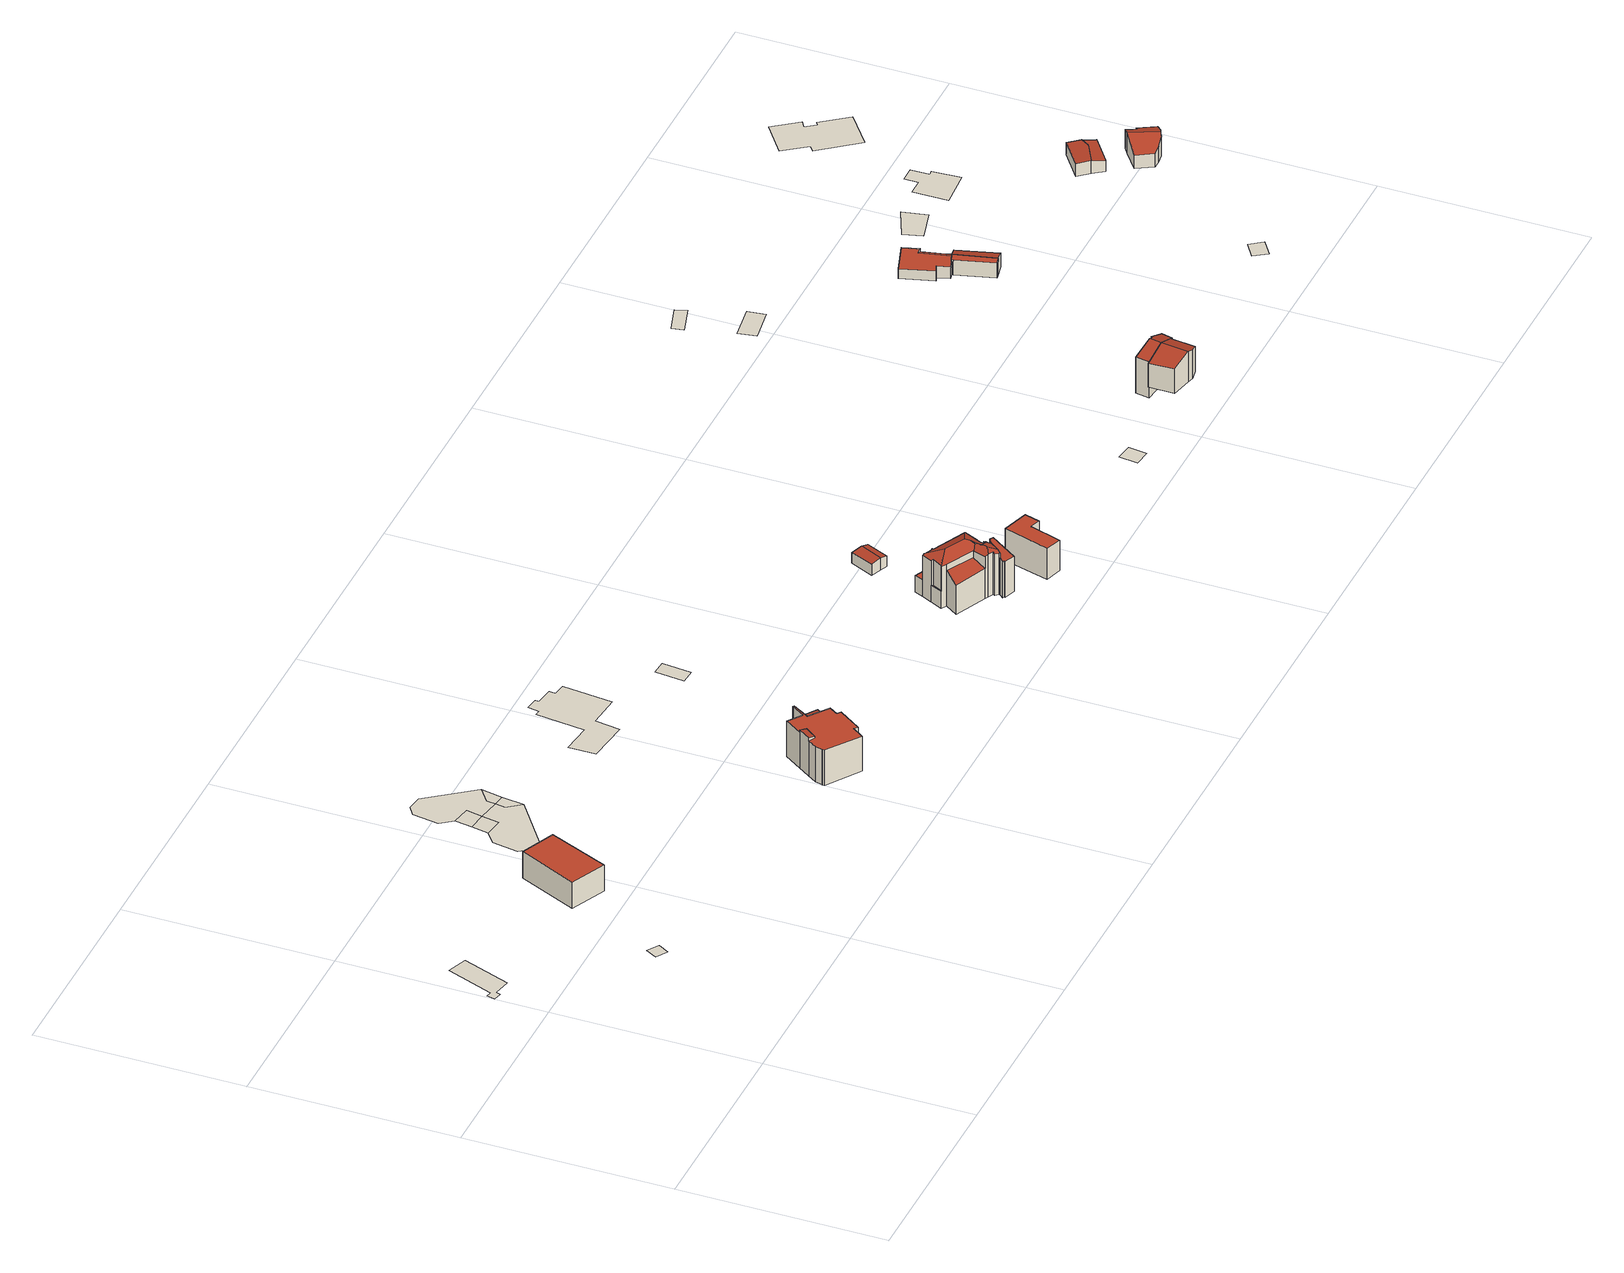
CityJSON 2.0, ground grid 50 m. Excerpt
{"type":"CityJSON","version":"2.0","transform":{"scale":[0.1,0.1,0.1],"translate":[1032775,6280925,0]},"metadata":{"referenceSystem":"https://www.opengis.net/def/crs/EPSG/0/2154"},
"CityObjects":{
"building1":{"type":"Building","attributes":{"altitude_sol":1,"altitude_sol_fixed":0,"code_commune_insee":"06004","code_departement_insee":"06","code_iris":"060040103","fictive_geom_cstr":false,"hauteur":5.4,"rf_force_lod11":false,"rf_h_ground":4.19,"rf_h_ground_":4.19,"rf_h_roof_50p":0,"rf_h_roof_70p":0,"rf_h_roof_max":0,"rf_h_roof_min":0,"rf_is_glass_roof_":false,"rf_nodata_frac_":0.0476,"rf_nodata_r_":0.563,"rf_pc_select":"_HIGHEST_YET_INSUFFICIENT_COVERAGE","rf_pc_year":2023,"rf_pt_density_":22.85,"rf_reconstruction_time":0,"rf_rmse_lod12":0,"rf_rmse_lod13":0,"rf_rmse_lod22":0,"rf_roof_n_planes":0,"rf_roof_type":"no points","rf_status":"reconstruction_succeeded","rf_volume_lod12":0,"rf_volume_lod13":0,"rf_volume_lod22":0,"s_geom_cstr":68},"geometry":[{"type":"MultiSurface","lod":"0","boundaries":[[[0,1,2,3,4,5,6,7]]]}]},
"building2":{"type":"Building","attributes":{"altitude_sol":11,"altitude_sol_fixed":9.12,"code_commune_insee":"06004","code_departement_insee":"06","code_iris":"060040103","fictive_geom_cstr":false,"hauteur":3,"rf_force_lod11":false,"rf_h_ground":8.55,"rf_h_ground_":8.55,"rf_h_roof_50p":0,"rf_h_roof_70p":0,"rf_h_roof_max":0,"rf_h_roof_min":0,"rf_is_glass_roof_":false,"rf_nodata_frac_":0.55,"rf_nodata_r_":1.05,"rf_pc_select":"_HIGHEST_YET_INSUFFICIENT_COVERAGE","rf_pc_year":2023,"rf_pt_density_":9.33,"rf_reconstruction_time":0,"rf_rmse_lod12":0,"rf_rmse_lod13":0,"rf_rmse_lod22":0,"rf_roof_n_planes":0,"rf_roof_type":"no points","rf_status":"reconstruction_succeeded","rf_volume_lod12":0,"rf_volume_lod13":0,"rf_volume_lod22":0,"s_geom_cstr":10},"geometry":[{"type":"MultiSurface","lod":"0","boundaries":[[[8,9,10,11]]]}]},
"building3":{"type":"Building","attributes":{"altitude_sol":7.1,"altitude_sol_fixed":7.9,"code_commune_insee":"06004","code_departement_insee":"06","code_iris":"060040103","fictive_geom_cstr":false,"hauteur":5.6,"rf_force_lod11":false,"rf_h_ground":6.74,"rf_h_ground_":6.74,"rf_h_roof_50p":13.68,"rf_h_roof_70p":13.7,"rf_h_roof_max":13.99,"rf_h_roof_min":13.44,"rf_is_glass_roof_":false,"rf_nodata_frac_":0.00691,"rf_nodata_r_":0.439,"rf_pc_select":"PREFERRED_AND_LATEST","rf_pc_year":2023,"rf_pt_density_":24.91,"rf_reconstruction_time":82,"rf_rmse_lod12":0.0448,"rf_rmse_lod13":0.0448,"rf_rmse_lod22":0.0359,"rf_roof_n_planes":1,"rf_roof_type":"horizontal","rf_status":"reconstruction_succeeded","rf_volume_lod12":1006.85,"rf_volume_lod13":1006.85,"rf_volume_lod22":1003.92,"s_geom_cstr":145},"children":["building3-1"]},
"building3-1":{"type":"BuildingPart","parents":["building3"],"geometry":[{"type":"Solid","lod":"2.2","boundaries":[[[[12,13,14,15]],[[16,14,13,17]],[[18,15,14,16]],[[19,12,15,18]],[[17,13,12,19]],[[17,19,18,16]]]],"semantics":{"surfaces":[{"type":"GroundSurface"},{"type":"WallSurface","on_footprint_edge":true},{"type":"RoofSurface","rf_azimuth":145.24,"rf_h_roof_50p":13.68,"rf_h_roof_70p":13.69,"rf_h_roof_max":13.72,"rf_h_roof_min":13.64,"rf_slope":0.304}],"values":[[0,1,1,1,1,2]]}}]},
"building4":{"type":"Building","attributes":{"altitude_sol":9,"altitude_sol_fixed":9.62,"code_commune_insee":"06004","code_departement_insee":"06","code_iris":"060040103","fictive_geom_cstr":false,"hauteur":2.6,"rf_force_lod11":false,"rf_h_ground":6.87,"rf_h_ground_":6.87,"rf_h_roof_50p":0,"rf_h_roof_70p":0,"rf_h_roof_max":0,"rf_h_roof_min":0,"rf_is_glass_roof_":false,"rf_nodata_frac_":0.284,"rf_nodata_r_":1.46,"rf_pc_select":"_HIGHEST_YET_INSUFFICIENT_COVERAGE","rf_pc_year":2023,"rf_pt_density_":19.34,"rf_reconstruction_time":0,"rf_rmse_lod12":0,"rf_rmse_lod13":0,"rf_rmse_lod22":0,"rf_roof_n_planes":0,"rf_roof_type":"no points","rf_status":"reconstruction_succeeded","rf_volume_lod12":0,"rf_volume_lod13":0,"rf_volume_lod22":0,"s_geom_cstr":49},"geometry":[{"type":"MultiSurface","lod":"0","boundaries":[[[20,21,22,23]]]}]},
"building5":{"type":"Building","attributes":{"altitude_sol":7.3,"altitude_sol_fixed":8.36,"code_commune_insee":"06004","code_departement_insee":"06","code_iris":"060040103","fictive_geom_cstr":false,"hauteur":5.3,"rf_force_lod11":false,"rf_h_ground":0.08,"rf_h_ground_":0.08,"rf_h_roof_50p":0,"rf_h_roof_70p":0,"rf_h_roof_max":0,"rf_h_roof_min":0,"rf_is_glass_roof_":false,"rf_nodata_frac_":1,"rf_nodata_r_":2.09,"rf_pc_select":"_HIGHEST_YET_INSUFFICIENT_COVERAGE","rf_pc_year":0,"rf_pt_density_":0,"rf_reconstruction_time":0,"rf_rmse_lod12":0,"rf_rmse_lod13":0,"rf_rmse_lod22":0,"rf_roof_n_planes":0,"rf_roof_type":"no points","rf_status":"reconstruction_succeeded","rf_volume_lod12":0,"rf_volume_lod13":0,"rf_volume_lod22":0,"s_geom_cstr":18},"geometry":[{"type":"MultiSurface","lod":"0","boundaries":[[[24,25,26,27]]]}]},
"building6":{"type":"Building","attributes":{"altitude_sol":7.3,"altitude_sol_fixed":9.62,"code_commune_insee":"06004","code_departement_insee":"06","code_iris":"060040103","fictive_geom_cstr":false,"hauteur":5.4,"rf_force_lod11":false,"rf_h_ground":7.76,"rf_h_ground_":7.76,"rf_h_roof_50p":0,"rf_h_roof_70p":0,"rf_h_roof_max":0,"rf_h_roof_min":0,"rf_is_glass_roof_":false,"rf_nodata_frac_":1,"rf_nodata_r_":4.88,"rf_pc_select":"_HIGHEST_YET_INSUFFICIENT_COVERAGE","rf_pc_year":0,"rf_pt_density_":0,"rf_reconstruction_time":0,"rf_rmse_lod12":0,"rf_rmse_lod13":0,"rf_rmse_lod22":0,"rf_roof_n_planes":0,"rf_roof_type":"no points","rf_status":"reconstruction_succeeded","rf_volume_lod12":0,"rf_volume_lod13":0,"rf_volume_lod22":0,"s_geom_cstr":141},"geometry":[{"type":"MultiSurface","lod":"0","boundaries":[[[28,29,30,26,25,24,31,32,33,34]]]}]},
"building7":{"type":"Building","attributes":{"altitude_sol":7.3,"altitude_sol_fixed":8.36,"code_commune_insee":"06004","code_departement_insee":"06","code_iris":"060040103","fictive_geom_cstr":false,"hauteur":5.2,"rf_force_lod11":false,"rf_h_ground":0.08,"rf_h_ground_":0.08,"rf_h_roof_50p":0,"rf_h_roof_70p":0,"rf_h_roof_max":0,"rf_h_roof_min":0,"rf_is_glass_roof_":false,"rf_nodata_frac_":1,"rf_nodata_r_":2.09,"rf_pc_select":"_HIGHEST_YET_INSUFFICIENT_COVERAGE","rf_pc_year":0,"rf_pt_density_":0,"rf_reconstruction_time":0,"rf_rmse_lod12":0,"rf_rmse_lod13":0,"rf_rmse_lod22":0,"rf_roof_n_planes":0,"rf_roof_type":"no points","rf_status":"reconstruction_succeeded","rf_volume_lod12":0,"rf_volume_lod13":0,"rf_volume_lod22":0,"s_geom_cstr":19},"geometry":[{"type":"MultiSurface","lod":"0","boundaries":[[[27,26,35,36]]]}]},
"building8":{"type":"Building","attributes":{"altitude_sol":19.2,"altitude_sol_fixed":15.03,"code_commune_insee":"06004","code_departement_insee":"06","code_iris":"060040103","fictive_geom_cstr":false,"hauteur":9.2,"rf_force_lod11":false,"rf_h_ground":19.12,"rf_h_ground_":19.12,"rf_h_roof_50p":28.36,"rf_h_roof_70p":28.4,"rf_h_roof_max":29.41,"rf_h_roof_min":24.8,"rf_is_glass_roof_":false,"rf_nodata_frac_":0.0042,"rf_nodata_r_":0.365,"rf_pc_select":"PREFERRED_AND_LATEST","rf_pc_year":2023,"rf_pt_density_":24.9,"rf_reconstruction_time":99,"rf_rmse_lod12":1.21,"rf_rmse_lod13":0.229,"rf_rmse_lod22":0.184,"rf_roof_n_planes":10,"rf_roof_type":"slanted","rf_status":"reconstruction_succeeded","rf_volume_lod12":1646.79,"rf_volume_lod13":1554.7,"rf_volume_lod22":1551.95,"s_geom_cstr":179},"children":["building8-1"]},
"building8-1":{"type":"BuildingPart","parents":["building8"],"geometry":[{"type":"Solid","lod":"2.2","boundaries":[[[[37,38,39,40,41,42,43,44,45,46,47,48,49,50,51,52,53,54]],[[55,41,40,56]],[[57,46,45,58]],[[58,45,44,59]],[[59,44,43,60]],[[61,54,53,62]],[[63,62,53,52,64,65]],[[66,42,41,55]],[[67,66,68,69]],[[60,43,42,66,67]],[[65,64,70,71]],[[71,70,72,73]],[[73,72,62,63]],[[74,47,46,57]],[[75,48,47,74]],[[76,50,49,77]],[[78,51,50,76]],[[64,52,51,78]],[[77,49,48,75]],[[79,39,38,80]],[[81,37,54,61]],[[56,40,39,79]],[[82,83,80,84]],[[84,80,38,37,81]],[[69,68,83,82]],[[73,63,65,71]],[[83,68,66,55,56,79,80]],[[69,82,84,81,61,62,72,70,64,78,76,77,75,74,57,58,59,60,67]]]],"semantics":{"surfaces":[{"type":"GroundSurface"},{"type":"WallSurface","on_footprint_edge":true},{"type":"WallSurface","on_footprint_edge":false},{"type":"RoofSurface","rf_azimuth":125.57,"rf_h_roof_50p":29.05,"rf_h_roof_70p":29.13,"rf_h_roof_max":29.25,"rf_h_roof_min":28.86,"rf_slope":10.17},{"type":"RoofSurface","rf_azimuth":36.67,"rf_h_roof_50p":25.14,"rf_h_roof_70p":25.23,"rf_h_roof_max":28.38,"rf_h_roof_min":24.92,"rf_slope":4.62},{"type":"RoofSurface","rf_azimuth":119.8,"rf_h_roof_50p":28.37,"rf_h_roof_70p":28.41,"rf_h_roof_max":29.17,"rf_h_roof_min":28.24,"rf_slope":1.14}],"values":[[0,1,1,1,1,1,1,1,2,1,2,2,2,1,1,1,1,1,1,1,1,1,2,1,2,3,4,5]]}}]},
"building9":{"type":"Building","attributes":{"altitude_sol":7.3,"altitude_sol_fixed":8.36,"code_commune_insee":"06004","code_departement_insee":"06","code_iris":"060040103","fictive_geom_cstr":false,"hauteur":5.3,"rf_force_lod11":false,"rf_h_ground":0.08,"rf_h_ground_":0.08,"rf_h_roof_50p":0,"rf_h_roof_70p":0,"rf_h_roof_max":0,"rf_h_roof_min":0,"rf_is_glass_roof_":false,"rf_nodata_frac_":1,"rf_nodata_r_":4.85,"rf_pc_select":"_HIGHEST_YET_INSUFFICIENT_COVERAGE","rf_pc_year":0,"rf_pt_density_":0,"rf_reconstruction_time":0,"rf_rmse_lod12":0,"rf_rmse_lod13":0,"rf_rmse_lod22":0,"rf_roof_n_planes":0,"rf_roof_type":"no points","rf_status":"reconstruction_succeeded","rf_volume_lod12":0,"rf_volume_lod13":0,"rf_volume_lod22":0,"s_geom_cstr":139},"geometry":[{"type":"MultiSurface","lod":"0","boundaries":[[[30,85,86,87,88,89,90,36,35,26]]]}]},
"building10":{"type":"Building","attributes":{"altitude_sol":7.7,"altitude_sol_fixed":9.62,"code_commune_insee":"06004","code_departement_insee":"06","code_iris":"060040103","fictive_geom_cstr":false,"hauteur":3,"rf_force_lod11":false,"rf_h_ground":0.08,"rf_h_ground_":0.08,"rf_h_roof_50p":0,"rf_h_roof_70p":0,"rf_h_roof_max":0,"rf_h_roof_min":0,"rf_is_glass_roof_":false,"rf_nodata_frac_":1,"rf_nodata_r_":1.49,"rf_pc_select":"_HIGHEST_YET_INSUFFICIENT_COVERAGE","rf_pc_year":0,"rf_pt_density_":0,"rf_reconstruction_time":0,"rf_rmse_lod12":0,"rf_rmse_lod13":0,"rf_rmse_lod22":0,"rf_roof_n_planes":0,"rf_roof_type":"no points","rf_status":"reconstruction_succeeded","rf_volume_lod12":0,"rf_volume_lod13":0,"rf_volume_lod22":0,"s_geom_cstr":12},"geometry":[{"type":"MultiSurface","lod":"0","boundaries":[[[28,91,30,29]]]}]},
"building11":{"type":"Building","attributes":{"altitude_sol":7.6,"altitude_sol_fixed":9.62,"code_commune_insee":"06004","code_departement_insee":"06","code_iris":"060040103","fictive_geom_cstr":false,"hauteur":3,"rf_force_lod11":false,"rf_h_ground":0.08,"rf_h_ground_":0.08,"rf_h_roof_50p":0,"rf_h_roof_70p":0,"rf_h_roof_max":0,"rf_h_roof_min":0,"rf_is_glass_roof_":false,"rf_nodata_frac_":1,"rf_nodata_r_":1.46,"rf_pc_select":"_HIGHEST_YET_INSUFFICIENT_COVERAGE","rf_pc_year":0,"rf_pt_density_":0,"rf_reconstruction_time":0,"rf_rmse_lod12":0,"rf_rmse_lod13":0,"rf_rmse_lod22":0,"rf_roof_n_planes":0,"rf_roof_type":"no points","rf_status":"reconstruction_succeeded","rf_volume_lod12":0,"rf_volume_lod13":0,"rf_volume_lod22":0,"s_geom_cstr":11},"geometry":[{"type":"MultiSurface","lod":"0","boundaries":[[[91,86,85,30]]]}]},
"building12":{"type":"Building","attributes":{"altitude_sol":10.9,"altitude_sol_fixed":13.11,"code_commune_insee":"06004","code_departement_insee":"06","code_iris":"060040103","fictive_geom_cstr":false,"hauteur":6.1,"rf_force_lod11":false,"rf_h_ground":13.23,"rf_h_ground_":13.23,"rf_h_roof_50p":0,"rf_h_roof_70p":0,"rf_h_roof_max":0,"rf_h_roof_min":0,"rf_is_glass_roof_":false,"rf_nodata_frac_":1,"rf_nodata_r_":5.97,"rf_pc_select":"_HIGHEST_YET_INSUFFICIENT_COVERAGE","rf_pc_year":0,"rf_pt_density_":0,"rf_reconstruction_time":0,"rf_rmse_lod12":0,"rf_rmse_lod13":0,"rf_rmse_lod22":0,"rf_roof_n_planes":0,"rf_roof_type":"no points","rf_status":"reconstruction_succeeded","rf_volume_lod12":0,"rf_volume_lod13":0,"rf_volume_lod22":0,"s_geom_cstr":231},"geometry":[{"type":"MultiSurface","lod":"0","boundaries":[[[92,93,94,95,96,97,98,99,100,101,102,103,104,105]]]}]},
"building13":{"type":"Building","attributes":{"altitude_sol":10.2,"altitude_sol_fixed":14.32,"code_commune_insee":"06004","code_departement_insee":"06","code_iris":"060040103","fictive_geom_cstr":false,"hauteur":3,"rf_force_lod11":false,"rf_h_ground":10.31,"rf_h_ground_":10.31,"rf_h_roof_50p":0,"rf_h_roof_70p":0,"rf_h_roof_max":0,"rf_h_roof_min":0,"rf_is_glass_roof_":false,"rf_nodata_frac_":0.232,"rf_nodata_r_":0.734,"rf_pc_select":"_HIGHEST_YET_INSUFFICIENT_COVERAGE","rf_pc_year":2023,"rf_pt_density_":20.53,"rf_reconstruction_time":0,"rf_rmse_lod12":0,"rf_rmse_lod13":0,"rf_rmse_lod22":0,"rf_roof_n_planes":0,"rf_roof_type":"no points","rf_status":"reconstruction_succeeded","rf_volume_lod12":0,"rf_volume_lod13":0,"rf_volume_lod22":0,"s_geom_cstr":25},"geometry":[{"type":"MultiSurface","lod":"0","boundaries":[[[106,107,108,109]]]}]},
"building14":{"type":"Building","attributes":{"altitude_sol":17.9,"altitude_sol_fixed":18.88,"code_commune_insee":"06004","code_departement_insee":"06","code_iris":"060040103","fictive_geom_cstr":false,"hauteur":7.9,"rf_force_lod11":false,"rf_h_ground":15.73,"rf_h_ground_":15.73,"rf_h_roof_50p":26.81,"rf_h_roof_70p":27.21,"rf_h_roof_max":28.27,"rf_h_roof_min":19.86,"rf_is_glass_roof_":false,"rf_nodata_frac_":0.0303,"rf_nodata_r_":0.962,"rf_pc_select":"_HIGHEST_YET_INSUFFICIENT_COVERAGE","rf_pc_year":2023,"rf_pt_density_":25.04,"rf_reconstruction_time":130,"rf_rmse_lod12":2.81,"rf_rmse_lod13":1.83,"rf_rmse_lod22":0.218,"rf_roof_n_planes":14,"rf_roof_type":"slanted","rf_status":"reconstruction_succeeded","rf_volume_lod12":2107.47,"rf_volume_lod13":1983.94,"rf_volume_lod22":1786.58,"s_geom_cstr":190},"children":["building14-1"]},
"building14-1":{"type":"BuildingPart","parents":["building14"],"geometry":[{"type":"Solid","lod":"2.2","boundaries":[[[[110,111,112,113,114,115,116,117,118,119,120,121,122,123,124,125,126,127,128,129,130,131,132]],[[133,114,113,134]],[[135,136,137,138]],[[139,140,141,142]],[[143,118,117,144]],[[144,117,116,145]],[[146,132,131,147]],[[148,149,135]],[[150,151,152,153]],[[153,152,154,155,156]],[[157,125,124,158]],[[159,157,160,161]],[[162,163,164,165]],[[165,164,149,148]],[[166,127,126,167]],[[168,169,167,170]],[[171,172,128,127,166,173]],[[174,115,114,133]],[[175,176,177]],[[178,179,180,172,171]],[[145,116,115,174]],[[181,182,183,184]],[[182,110,132,146]],[[173,166,185,186]],[[187,188,140,139]],[[184,183,188,187]],[[189,190,191,176,175]],[[192,121,120,193]],[[194,195,196]],[[197,129,128,172]],[[170,167,126,125,157,159]],[[186,185,169,168]],[[147,131,130,198]],[[142,141,199,200]],[[200,199,154,152]],[[198,130,129,197]],[[179,178,201]],[[156,155,180,179]],[[161,160,202,203]],[[176,191,204]],[[195,194,204]],[[205,206,207,208]],[[209,122,121,192]],[[203,202,123,122,209]],[[210,211,190,189]],[[211,212,206,205]],[[213,214,212,211,210]],[[215,216,217,218]],[[218,217,219,220]],[[221,222,216,215]],[[208,207,222,221]],[[223,224,214,213]],[[138,137,224,223]],[[158,124,123,202]],[[163,119,118,143]],[[193,120,119,163,162]],[[134,113,112,225,226]],[[226,225,136,135]],[[220,219,151,150]],[[225,112,111,227]],[[227,111,110,182,181]],[[169,185,166,167]],[[201,178,171,173,186,168,228]],[[180,155,154,199,141,140,188,183,182,146,147,198,197,172]],[[229,194,196,230,228,168,170,159,161]],[[208,221,215,218,220,230,196,195,204,191,190,211,205]],[[231,177,176,204,194,229,161,203,209]],[[158,202,160,157]],[[193,162,165,148,231,209,192]],[[177,231,148,135,138,223,213,210,189,175]],[[226,135,149,164,163,143,144,145,174,133,134]],[[220,150,153,156,179,201,228,230]],[[227,181,184,187,139,142,200,152,151,219,217,216,222,207,206,212,214,224,137,136,225]]]],"semantics":{"surfaces":[{"type":"GroundSurface"},{"type":"WallSurface","on_footprint_edge":true},{"type":"WallSurface","on_footprint_edge":false},{"type":"RoofSurface","rf_azimuth":35.51,"rf_h_roof_50p":26.69,"rf_h_roof_70p":26.78,"rf_h_roof_max":26.86,"rf_h_roof_min":20.15,"rf_slope":0.646},{"type":"RoofSurface","rf_azimuth":296.42,"rf_h_roof_50p":27.12,"rf_h_roof_70p":27.3,"rf_h_roof_max":28.04,"rf_h_roof_min":26.52,"rf_slope":21.04},{"type":"RoofSurface","rf_azimuth":35.48,"rf_h_roof_50p":20.08,"rf_h_roof_70p":20.09,"rf_h_roof_max":26.78,"rf_h_roof_min":20.04,"rf_slope":0.646},{"type":"RoofSurface","rf_azimuth":208.87,"rf_h_roof_50p":27.51,"rf_h_roof_70p":27.78,"rf_h_roof_max":28.31,"rf_h_roof_min":26.8,"rf_slope":23.61},{"type":"RoofSurface","rf_azimuth":113.82,"rf_h_roof_50p":27.22,"rf_h_roof_70p":27.49,"rf_h_roof_max":28.23,"rf_h_roof_min":26.62,"rf_slope":25.33},{"type":"RoofSurface","rf_azimuth":288.53,"rf_h_roof_50p":27.11,"rf_h_roof_70p":27.28,"rf_h_roof_max":27.62,"rf_h_roof_min":26.67,"rf_slope":19.46},{"type":"RoofSurface","rf_azimuth":206.92,"rf_h_roof_50p":24.44,"rf_h_roof_70p":24.72,"rf_h_roof_max":26.93,"rf_h_roof_min":23.64,"rf_slope":21.61},{"type":"RoofSurface","rf_azimuth":199.7,"rf_h_roof_50p":27.18,"rf_h_roof_70p":27.28,"rf_h_roof_max":27.56,"rf_h_roof_min":26.7,"rf_slope":18.89},{"type":"RoofSurface","rf_azimuth":109.88,"rf_h_roof_50p":27.06,"rf_h_roof_70p":27.23,"rf_h_roof_max":27.62,"rf_h_roof_min":26.57,"rf_slope":21.14},{"type":"RoofSurface","rf_azimuth":191.13,"rf_h_roof_50p":25.88,"rf_h_roof_70p":26.26,"rf_h_roof_max":27.13,"rf_h_roof_min":25.15,"rf_slope":14.44},{"type":"RoofSurface","rf_azimuth":26.7,"rf_h_roof_50p":27.24,"rf_h_roof_70p":27.54,"rf_h_roof_max":28.31,"rf_h_roof_min":26.64,"rf_slope":24.01},{"type":"RoofSurface","rf_azimuth":321.43,"rf_h_roof_50p":23.84,"rf_h_roof_70p":23.85,"rf_h_roof_max":26.94,"rf_h_roof_min":23.81,"rf_slope":0.217}],"values":[[0,1,2,2,1,1,1,2,2,2,1,2,2,2,1,2,1,1,2,2,1,2,1,2,2,2,2,1,2,1,1,2,1,2,2,1,2,2,2,2,2,2,1,1,2,2,2,2,2,2,2,2,2,1,1,1,1,2,2,1,1,3,4,5,6,7,8,9,10,11,12,13,14]]}}]},
"building15":{"type":"Building","attributes":{"altitude_sol":18.5,"altitude_sol_fixed":19.06,"code_commune_insee":"06004","code_departement_insee":"06","code_iris":"060040103","fictive_geom_cstr":false,"hauteur":6.2,"rf_force_lod11":false,"rf_h_ground":17.61,"rf_h_ground_":17.61,"rf_h_roof_50p":25.88,"rf_h_roof_70p":26,"rf_h_roof_max":26.31,"rf_h_roof_min":25.43,"rf_is_glass_roof_":false,"rf_nodata_frac_":0.021,"rf_nodata_r_":0.438,"rf_pc_select":"PREFERRED_AND_LATEST","rf_pc_year":2023,"rf_pt_density_":24.09,"rf_reconstruction_time":36,"rf_rmse_lod12":0.226,"rf_rmse_lod13":0.226,"rf_rmse_lod22":0.195,"rf_roof_n_planes":4,"rf_roof_type":"slanted","rf_status":"reconstruction_succeeded","rf_volume_lod12":497.23,"rf_volume_lod13":497.23,"rf_volume_lod22":491.82,"s_geom_cstr":59},"children":["building15-1"]},
"building15-1":{"type":"BuildingPart","parents":["building15"],"geometry":[{"type":"Solid","lod":"2.2","boundaries":[[[[232,233,234,235,236,237]],[[238,233,232,239]],[[240,237,236,241]],[[241,236,235,242]],[[242,235,234,243]],[[243,234,233,238]],[[239,232,237,240]],[[239,240,241,242,243,238]]]],"semantics":{"surfaces":[{"type":"GroundSurface"},{"type":"WallSurface","on_footprint_edge":true},{"type":"RoofSurface","rf_azimuth":135.02,"rf_h_roof_50p":25.91,"rf_h_roof_70p":25.95,"rf_h_roof_max":26.1,"rf_h_roof_min":25.73,"rf_slope":2.43}],"values":[[0,1,1,1,1,1,1,2]]}}]},
"building16":{"type":"Building","attributes":{"altitude_sol":13.6,"altitude_sol_fixed":17.09,"code_commune_insee":"06004","code_departement_insee":"06","code_iris":"060040103","fictive_geom_cstr":false,"hauteur":0.6,"rf_force_lod11":false,"rf_h_ground":11.96,"rf_h_ground_":11.96,"rf_h_roof_50p":15.05,"rf_h_roof_70p":15.15,"rf_h_roof_max":15.37,"rf_h_roof_min":14.69,"rf_is_glass_roof_":false,"rf_nodata_frac_":0,"rf_nodata_r_":0.352,"rf_pc_select":"PREFERRED_AND_LATEST","rf_pc_year":2023,"rf_pt_density_":26.85,"rf_reconstruction_time":30,"rf_rmse_lod12":0.188,"rf_rmse_lod13":0.188,"rf_rmse_lod22":0.0869,"rf_roof_n_planes":2,"rf_roof_type":"slanted","rf_status":"reconstruction_succeeded","rf_volume_lod12":89.42,"rf_volume_lod13":89.42,"rf_volume_lod22":85.76,"s_geom_cstr":30},"children":["building16-1"]},
"building16-1":{"type":"BuildingPart","parents":["building16"],"geometry":[{"type":"Solid","lod":"2.2","boundaries":[[[[244,245,246,247,248,249]],[[250,249,248,251]],[[252,247,246,253]],[[251,248,247,252]],[[254,244,249,250]],[[253,246,245,255]],[[255,245,244,254]],[[252,254,250,251]],[[255,254,252,253]]]],"semantics":{"surfaces":[{"type":"GroundSurface"},{"type":"WallSurface","on_footprint_edge":true},{"type":"RoofSurface","rf_azimuth":294.46,"rf_h_roof_50p":15.03,"rf_h_roof_70p":15.09,"rf_h_roof_max":15.24,"rf_h_roof_min":14.87,"rf_slope":5.47},{"type":"RoofSurface","rf_azimuth":114.36,"rf_h_roof_50p":14.99,"rf_h_roof_70p":15.07,"rf_h_roof_max":15.24,"rf_h_roof_min":14.75,"rf_slope":12.16}],"values":[[0,1,1,1,1,1,1,2,3]]}}]},
"building17":{"type":"Building","attributes":{"altitude_sol":16.8,"altitude_sol_fixed":18.77,"code_commune_insee":"06004","code_departement_insee":"06","code_iris":"060040103","fictive_geom_cstr":false,"hauteur":3,"rf_force_lod11":false,"rf_h_ground":16.6,"rf_h_ground_":16.6,"rf_h_roof_50p":0,"rf_h_roof_70p":0,"rf_h_roof_max":0,"rf_h_roof_min":0,"rf_is_glass_roof_":false,"rf_nodata_frac_":0.0694,"rf_nodata_r_":0.519,"rf_pc_select":"_HIGHEST_YET_INSUFFICIENT_COVERAGE","rf_pc_year":2023,"rf_pt_density_":20.66,"rf_reconstruction_time":0,"rf_rmse_lod12":0,"rf_rmse_lod13":0,"rf_rmse_lod22":0,"rf_roof_n_planes":0,"rf_roof_type":"no points","rf_status":"reconstruction_succeeded","rf_volume_lod12":0,"rf_volume_lod13":0,"rf_volume_lod22":0,"s_geom_cstr":18},"geometry":[{"type":"MultiSurface","lod":"0","boundaries":[[[256,257,258,259]]]}]},
"building18":{"type":"Building","attributes":{"altitude_sol":16.7,"altitude_sol_fixed":18.77,"code_commune_insee":"06004","code_departement_insee":"06","code_iris":"060040103","fictive_geom_cstr":false,"hauteur":5.7,"rf_force_lod11":false,"rf_h_ground":17.3,"rf_h_ground_":17.3,"rf_h_roof_50p":24.65,"rf_h_roof_70p":25.01,"rf_h_roof_max":25.67,"rf_h_roof_min":23.41,"rf_is_glass_roof_":false,"rf_nodata_frac_":0.0816,"rf_nodata_r_":0.758,"rf_pc_select":"_HIGHEST_YET_INSUFFICIENT_COVERAGE","rf_pc_year":2023,"rf_pt_density_":24.71,"rf_reconstruction_time":45,"rf_rmse_lod12":0.634,"rf_rmse_lod13":0.634,"rf_rmse_lod22":0.0547,"rf_roof_n_planes":2,"rf_roof_type":"slanted","rf_status":"reconstruction_succeeded","rf_volume_lod12":476.29,"rf_volume_lod13":476.29,"rf_volume_lod22":455.3,"s_geom_cstr":95},"children":["building18-1"]},
"building18-1":{"type":"BuildingPart","parents":["building18"],"geometry":[{"type":"Solid","lod":"2.2","boundaries":[[[[260,261,262,263,264,265,266]],[[267,264,263,268]],[[269,262,261,270]],[[268,263,262,269]],[[271,266,265,272]],[[272,265,264,267]],[[273,260,266,271]],[[270,261,260,273]],[[270,272,267,268,269]],[[270,273,271,272]]]],"semantics":{"surfaces":[{"type":"GroundSurface"},{"type":"WallSurface","on_footprint_edge":true},{"type":"RoofSurface","rf_azimuth":96.13,"rf_h_roof_50p":24.74,"rf_h_roof_70p":25.08,"rf_h_roof_max":25.58,"rf_h_roof_min":23.93,"rf_slope":20.07},{"type":"RoofSurface","rf_azimuth":279.73,"rf_h_roof_50p":24.61,"rf_h_roof_70p":25.01,"rf_h_roof_max":25.58,"rf_h_roof_min":23.54,"rf_slope":18.97}],"values":[[0,1,1,1,1,1,1,1,2,3]]}}]},
"building19":{"type":"Building","attributes":{"altitude_sol":16.7,"altitude_sol_fixed":18.77,"code_commune_insee":"06004","code_departement_insee":"06","code_iris":"060040103","fictive_geom_cstr":false,"hauteur":5.8,"rf_force_lod11":false,"rf_h_ground":14.09,"rf_h_ground_":14.09,"rf_h_roof_50p":24.54,"rf_h_roof_70p":24.93,"rf_h_roof_max":25.51,"rf_h_roof_min":20.37,"rf_is_glass_roof_":false,"rf_nodata_frac_":0.0321,"rf_nodata_r_":0.52,"rf_pc_select":"_HIGHEST_YET_INSUFFICIENT_COVERAGE","rf_pc_year":2023,"rf_pt_density_":29.44,"rf_reconstruction_time":23,"rf_rmse_lod12":1.02,"rf_rmse_lod13":1.02,"rf_rmse_lod22":0.702,"rf_roof_n_planes":3,"rf_roof_type":"slanted","rf_status":"reconstruction_succeeded","rf_volume_lod12":344.13,"rf_volume_lod13":344.13,"rf_volume_lod22":332.92,"s_geom_cstr":54},"children":["building19-1"]},
"building19-1":{"type":"BuildingPart","parents":["building19"],"geometry":[{"type":"Solid","lod":"2.2","boundaries":[[[[274,275,276,277,278,279,280,281,282]],[[270,278,277,269]],[[283,276,275,284]],[[269,277,276,283]],[[285,279,278,270]],[[286,280,279,285]],[[287,281,280,286]],[[288,274,282,289]],[[289,282,281,287]],[[284,275,274,288]],[[287,286,285,270]],[[284,288,289,287,270,269,283]]]],"semantics":{"surfaces":[{"type":"GroundSurface"},{"type":"WallSurface","on_footprint_edge":true},{"type":"RoofSurface","rf_azimuth":276.46,"rf_h_roof_50p":24.52,"rf_h_roof_70p":24.88,"rf_h_roof_max":25.55,"rf_h_roof_min":23.58,"rf_slope":19.14},{"type":"RoofSurface","rf_azimuth":98.63,"rf_h_roof_50p":24.61,"rf_h_roof_70p":24.93,"rf_h_roof_max":25.55,"rf_h_roof_min":23.62,"rf_slope":19.94}],"values":[[0,1,1,1,1,1,1,1,1,1,2,3]]}}]},
"building20":{"type":"Building","attributes":{"altitude_sol":6.4,"altitude_sol_fixed":10.32,"code_commune_insee":"06004","code_departement_insee":"06","code_iris":"060040103","fictive_geom_cstr":false,"hauteur":2.8,"rf_force_lod11":false,"rf_h_ground":0.08,"rf_h_ground_":0.08,"rf_h_roof_50p":0,"rf_h_roof_70p":0,"rf_h_roof_max":0,"rf_h_roof_min":0,"rf_is_glass_roof_":false,"rf_nodata_frac_":1,"rf_nodata_r_":2.23,"rf_pc_select":"_HIGHEST_YET_INSUFFICIENT_COVERAGE","rf_pc_year":0,"rf_pt_density_":0,"rf_reconstruction_time":0,"rf_rmse_lod12":0,"rf_rmse_lod13":0,"rf_rmse_lod22":0,"rf_roof_n_planes":0,"rf_roof_type":"no points","rf_status":"reconstruction_succeeded","rf_volume_lod12":0,"rf_volume_lod13":0,"rf_volume_lod22":0,"s_geom_cstr":37},"geometry":[{"type":"MultiSurface","lod":"0","boundaries":[[[290,291,292,293]]]}]},
"building21":{"type":"Building","attributes":{"altitude_sol":5.7,"altitude_sol_fixed":10.32,"code_commune_insee":"06004","code_departement_insee":"06","code_iris":"060040103","fictive_geom_cstr":false,"hauteur":4,"rf_force_lod11":false,"rf_h_ground":0.08,"rf_h_ground_":0.08,"rf_h_roof_50p":0,"rf_h_roof_70p":0,"rf_h_roof_max":0,"rf_h_roof_min":0,"rf_is_glass_roof_":false,"rf_nodata_frac_":1,"rf_nodata_r_":1.48,"rf_pc_select":"_HIGHEST_YET_INSUFFICIENT_COVERAGE","rf_pc_year":0,"rf_pt_density_":0,"rf_reconstruction_time":0,"rf_rmse_lod12":0,"rf_rmse_lod13":0,"rf_rmse_lod22":0,"rf_roof_n_planes":0,"rf_roof_type":"no points","rf_status":"reconstruction_succeeded","rf_volume_lod12":0,"rf_volume_lod13":0,"rf_volume_lod22":0,"s_geom_cstr":20},"geometry":[{"type":"MultiSurface","lod":"0","boundaries":[[[294,295,296,297]]]}]},
"building22":{"type":"Building","attributes":{"altitude_sol":8.6,"altitude_sol_fixed":13.31,"code_commune_insee":"06004","code_departement_insee":"06","code_iris":"060040103","fictive_geom_cstr":false,"hauteur":3.8,"rf_force_lod11":false,"rf_h_ground":10.06,"rf_h_ground_":10.06,"rf_h_roof_50p":13.99,"rf_h_roof_70p":14.18,"rf_h_roof_max":14.59,"rf_h_roof_min":12.67,"rf_is_glass_roof_":false,"rf_nodata_frac_":0.176,"rf_nodata_r_":1.85,"rf_pc_select":"_HIGHEST_YET_INSUFFICIENT_COVERAGE","rf_pc_year":2023,"rf_pt_density_":24.67,"rf_reconstruction_time":57,"rf_rmse_lod12":0.513,"rf_rmse_lod13":0.513,"rf_rmse_lod22":0.0491,"rf_roof_n_planes":4,"rf_roof_type":"slanted","rf_status":"reconstruction_succeeded","rf_volume_lod12":404.32,"rf_volume_lod13":404.32,"rf_volume_lod22":373,"s_geom_cstr":99},"children":["building22-1"]},
"building22-1":{"type":"BuildingPart","parents":["building22"],"geometry":[{"type":"Solid","lod":"2.2","boundaries":[[[[298,299,300,301,302,303,304,305,306,307,308,309,310,311]],[[312,313,314,315]],[[315,314,316,317]],[[318,304,303,319]],[[320,306,305,321]],[[322,309,308,323]],[[321,305,304,318]],[[319,303,302,324]],[[324,302,301,325]],[[326,299,298,327]],[[328,311,310,329]],[[329,310,309,330]],[[331,327,298,311,328]],[[332,333,307,306,320]],[[309,322,330]],[[317,316,300,299,326]],[[323,308,307,333]],[[325,301,300,316]],[[333,332,334]],[[335,312,327,331]],[[330,322,313,312,335]],[[313,334,332,320,321,318,319,324,325,316,314]],[[327,312,315,317,326]],[[335,331,328,329,330]],[[334,313,322,323,333]]]],"semantics":{"surfaces":[{"type":"GroundSurface"},{"type":"WallSurface","on_footprint_edge":false},{"type":"WallSurface","on_footprint_edge":true},{"type":"RoofSurface","rf_azimuth":255.7,"rf_h_roof_50p":13.54,"rf_h_roof_70p":13.82,"rf_h_roof_max":14.44,"rf_h_roof_min":12.71,"rf_slope":16.22},{"type":"RoofSurface","rf_azimuth":255.61,"rf_h_roof_50p":14.26,"rf_h_roof_70p":14.35,"rf_h_roof_max":14.7,"rf_h_roof_min":13.96,"rf_slope":17.79},{"type":"RoofSurface","rf_azimuth":74.69,"rf_h_roof_50p":14.2,"rf_h_roof_70p":14.38,"rf_h_roof_max":14.7,"rf_h_roof_min":13.73,"rf_slope":16.4},{"type":"RoofSurface","rf_azimuth":75.93,"rf_h_roof_50p":13.81,"rf_h_roof_70p":13.93,"rf_h_roof_max":14.11,"rf_h_roof_min":13.58,"rf_slope":17.73}],"values":[[0,1,1,2,2,2,2,2,2,2,2,2,2,2,2,2,2,2,1,1,1,3,4,5,6]]}}]},
"building23":{"type":"Building","attributes":{"altitude_sol":16.9,"altitude_sol_fixed":19,"code_commune_insee":"06004","code_departement_insee":"06","code_iris":"060040103","fictive_geom_cstr":false,"hauteur":3,"rf_force_lod11":false,"rf_h_ground":16,"rf_h_ground_":16,"rf_h_roof_50p":0,"rf_h_roof_70p":0,"rf_h_roof_max":0,"rf_h_roof_min":0,"rf_is_glass_roof_":false,"rf_nodata_frac_":0.881,"rf_nodata_r_":1.8,"rf_pc_select":"_HIGHEST_YET_INSUFFICIENT_COVERAGE","rf_pc_year":2023,"rf_pt_density_":10,"rf_reconstruction_time":0,"rf_rmse_lod12":0,"rf_rmse_lod13":0,"rf_rmse_lod22":0,"rf_roof_n_planes":0,"rf_roof_type":"no points","rf_status":"reconstruction_succeeded","rf_volume_lod12":0,"rf_volume_lod13":0,"rf_volume_lod22":0,"s_geom_cstr":17},"geometry":[{"type":"MultiSurface","lod":"0","boundaries":[[[336,337,338,339]]]}]},
"building24":{"type":"Building","attributes":{"altitude_sol":8.5,"altitude_sol_fixed":14.54,"code_commune_insee":"06004","code_departement_insee":"06","code_iris":"060040103","fictive_geom_cstr":false,"hauteur":5,"rf_force_lod11":false,"rf_h_ground":0.08,"rf_h_ground_":0.08,"rf_h_roof_50p":0,"rf_h_roof_70p":0,"rf_h_roof_max":0,"rf_h_roof_min":0,"rf_is_glass_roof_":false,"rf_nodata_frac_":1,"rf_nodata_r_":2.8,"rf_pc_select":"_HIGHEST_YET_INSUFFICIENT_COVERAGE","rf_pc_year":0,"rf_pt_density_":0,"rf_reconstruction_time":0,"rf_rmse_lod12":0,"rf_rmse_lod13":0,"rf_rmse_lod22":0,"rf_roof_n_planes":0,"rf_roof_type":"no points","rf_status":"reconstruction_succeeded","rf_volume_lod12":0,"rf_volume_lod13":0,"rf_volume_lod22":0,"s_geom_cstr":41},"geometry":[{"type":"MultiSurface","lod":"0","boundaries":[[[340,341,342,343]]]}]},
"building25":{"type":"Building","attributes":{"altitude_sol":10.4,"altitude_sol_fixed":17.56,"code_commune_insee":"06004","code_departement_insee":"06","code_iris":"060040103","fictive_geom_cstr":false,"hauteur":3.8,"rf_force_lod11":false,"rf_h_ground":11.97,"rf_h_ground_":11.97,"rf_h_roof_50p":15.32,"rf_h_roof_70p":15.43,"rf_h_roof_max":15.91,"rf_h_roof_min":14.71,"rf_is_glass_roof_":false,"rf_nodata_frac_":0.23,"rf_nodata_r_":1.48,"rf_pc_select":"_HIGHEST_YET_INSUFFICIENT_COVERAGE","rf_pc_year":2023,"rf_pt_density_":19.26,"rf_reconstruction_time":26,"rf_rmse_lod12":0.261,"rf_rmse_lod13":0.261,"rf_rmse_lod22":0.105,"rf_roof_n_planes":2,"rf_roof_type":"slanted","rf_status":"reconstruction_succeeded","rf_volume_lod12":192.44,"rf_volume_lod13":192.44,"rf_volume_lod22":181.71,"s_geom_cstr":69},"children":["building25-1"]},
"building25-1":{"type":"BuildingPart","parents":["building25"],"geometry":[{"type":"Solid","lod":"2.2","boundaries":[[[[344,345,346,347,348,349]],[[350,348,347,351]],[[352,346,345,353]],[[351,347,346,352,354]],[[354,352,355,356]],[[357,358,349,348,350]],[[359,344,349,358]],[[356,355,358,357]],[[353,345,344,359]],[[356,357,350,351,354]],[[353,359,358,355,352]]]],"semantics":{"surfaces":[{"type":"GroundSurface"},{"type":"WallSurface","on_footprint_edge":true},{"type":"WallSurface","on_footprint_edge":false},{"type":"RoofSurface","rf_azimuth":330.86,"rf_h_roof_50p":15.36,"rf_h_roof_70p":15.43,"rf_h_roof_max":15.54,"rf_h_roof_min":15.17,"rf_slope":4.49},{"type":"RoofSurface","rf_azimuth":138.27,"rf_h_roof_50p":15.08,"rf_h_roof_70p":15.17,"rf_h_roof_max":15.54,"rf_h_roof_min":14.79,"rf_slope":8.96}],"values":[[0,1,1,1,2,1,1,2,1,3,4]]}}]},
"building26":{"type":"Building","attributes":{"altitude_sol":13.1,"altitude_sol_fixed":17.56,"code_commune_insee":"06004","code_departement_insee":"06","code_iris":"060040103","fictive_geom_cstr":false,"hauteur":3.7,"rf_force_lod11":false,"rf_h_ground":13.58,"rf_h_ground_":13.58,"rf_h_roof_50p":18.46,"rf_h_roof_70p":18.74,"rf_h_roof_max":19.24,"rf_h_roof_min":17.14,"rf_is_glass_roof_":false,"rf_nodata_frac_":0.0617,"rf_nodata_r_":0.713,"rf_pc_select":"_HIGHEST_YET_INSUFFICIENT_COVERAGE","rf_pc_year":2023,"rf_pt_density_":22.67,"rf_reconstruction_time":28,"rf_rmse_lod12":0.667,"rf_rmse_lod13":0.667,"rf_rmse_lod22":0.039,"rf_roof_n_planes":2,"rf_roof_type":"slanted","rf_status":"reconstruction_succeeded","rf_volume_lod12":282.7,"rf_volume_lod13":282.7,"rf_volume_lod22":263.08,"s_geom_cstr":61},"children":["building26-1"]},
"building26-1":{"type":"BuildingPart","parents":["building26"],"geometry":[{"type":"Solid","lod":"2.2","boundaries":[[[[360,361,362,363,364,365,366,367,368,369,370]],[[371,368,367,372]],[[373,365,364,374]],[[375,366,365,373]],[[374,364,363,376]],[[376,363,362,377]],[[378,369,368,371]],[[379,360,370,380]],[[380,370,369,378]],[[372,367,366,375]],[[377,362,361,381]],[[381,361,360,379]],[[375,379,380,378,371,372]],[[379,375,373,374,376,377,381]]]],"semantics":{"surfaces":[{"type":"GroundSurface"},{"type":"WallSurface","on_footprint_edge":true},{"type":"RoofSurface","rf_azimuth":244.88,"rf_h_roof_50p":18.32,"rf_h_roof_70p":18.67,"rf_h_roof_max":19.21,"rf_h_roof_min":17.17,"rf_slope":18.91},{"type":"RoofSurface","rf_azimuth":62.43,"rf_h_roof_50p":18.61,"rf_h_roof_70p":18.82,"rf_h_roof_max":19.21,"rf_h_roof_min":17.96,"rf_slope":18.35}],"values":[[0,1,1,1,1,1,1,1,1,1,1,1,2,3]]}}]},
"building27":{"type":"Building","attributes":{"altitude_sol":9.1,"altitude_sol_fixed":16.53,"code_commune_insee":"06004","code_departement_insee":"06","code_iris":"060040103","fictive_geom_cstr":false,"hauteur":6.2,"rf_force_lod11":false,"rf_h_ground":0.08,"rf_h_ground_":0.08,"rf_h_roof_50p":0,"rf_h_roof_70p":0,"rf_h_roof_max":0,"rf_h_roof_min":0,"rf_is_glass_roof_":false,"rf_nodata_frac_":1,"rf_nodata_r_":4.13,"rf_pc_select":"_HIGHEST_YET_INSUFFICIENT_COVERAGE","rf_pc_year":0,"rf_pt_density_":0,"rf_reconstruction_time":0,"rf_rmse_lod12":0,"rf_rmse_lod13":0,"rf_rmse_lod22":0,"rf_roof_n_planes":0,"rf_roof_type":"no points","rf_status":"reconstruction_succeeded","rf_volume_lod12":0,"rf_volume_lod13":0,"rf_volume_lod22":0,"s_geom_cstr":82},"geometry":[{"type":"MultiSurface","lod":"0","boundaries":[[[382,383,384,385,386,387,388,389]]]}]},
"building28":{"type":"Building","attributes":{"altitude_sol":9,"altitude_sol_fixed":14.15,"code_commune_insee":"06004","code_departement_insee":"06","code_iris":"060040103","fictive_geom_cstr":false,"hauteur":4,"rf_force_lod11":false,"rf_h_ground":0.08,"rf_h_ground_":0.08,"rf_h_roof_50p":0,"rf_h_roof_70p":0,"rf_h_roof_max":0,"rf_h_roof_min":0,"rf_is_glass_roof_":false,"rf_nodata_frac_":1,"rf_nodata_r_":4.97,"rf_pc_select":"_HIGHEST_YET_INSUFFICIENT_COVERAGE","rf_pc_year":0,"rf_pt_density_":0,"rf_reconstruction_time":0,"rf_rmse_lod12":0,"rf_rmse_lod13":0,"rf_rmse_lod22":0,"rf_roof_n_planes":0,"rf_roof_type":"no points","rf_status":"reconstruction_succeeded","rf_volume_lod12":0,"rf_volume_lod13":0,"rf_volume_lod22":0,"s_geom_cstr":177},"geometry":[{"type":"MultiSurface","lod":"0","boundaries":[[[390,391,392,393,394,395,396,397,398,399]]]}]}
},
"vertices":[
[64,758,0],[21,644,0],[8,646,0],[4,627,0],[23,622,0],[26,633,0],[68,624,0],[111,740,0],
[278,364,0],[305,347,0],[321,373,0],[293,391,0],
[354,705,67],[437,669,67],[376,524,67],[290,563,67],[376,524,136],[437,669,137],[290,563,137],[354,705,137],
[496,713,0],[467,649,0],[533,619,0],[561,675,0],
[565,872,0],[609,866,0],[616,907,0],[572,913,0],
[691,841,0],[665,874,0],[670,898,0],[535,850,0],[525,787,0],[543,763,0],[576,758,0],
[623,947,0],[579,955,0],
[861,259,191],[882,291,191],[883,292,191],[937,256,191],[915,223,191],[909,215,191],[896,195,191],[905,188,191],[867,132,191],[858,139,191],[839,111,191],[758,166,191],[758,172,191],[759,172,191],[762,188,191],[777,211,191],[798,241,191],[826,283,191],[915,223,252],[937,256,249],[858,139,283],[867,132,282],[905,188,282],[896,195,283],[826,283,285],[798,241,285],[798,241,292],[777,211,285],[777,211,292],[909,215,253],[909,215,283],[861,249,253],[861,249,284],[793,203,284],[793,203,288],[812,230,284],[812,230,289],[839,111,283],[758,166,285],[759,172,285],[758,172,285],[762,188,285],[883,292,250],[882,291,250],[861,259,284],[886,289,284],[886,289,250],[882,291,284],
[673,921,0],[707,947,0],[623,1059,0],[588,1064,0],[566,1049,0],[556,986,0],
[698,894,0],
[1126,929,0],[1097,933,0],[1098,949,0],[1055,954,0],[1056,964,0],[1025,968,0],[1021,940,0],[1008,942,0],[995,823,0],[923,832,0],[922,767,0],[1026,755,0],[1035,816,0],[1114,808,0],
[1251,764,0],[1244,693,0],[1279,691,0],[1285,762,0],
[1657,210,157],[1630,144,157],[1636,141,157],[1646,137,157],[1619,76,157],[1592,87,157],[1593,89,157],[1588,91,157],[1596,100,157],[1596,102,157],[1590,110,157],[1592,115,157],[1579,121,157],[1571,125,157],[1493,160,157],[1515,192,157],[1502,199,157],[1515,228,157],[1527,253,157],[1536,274,157],[1619,237,157],[1621,245,157],[1664,226,157],[1619,76,250],[1646,137,267],[1627,133,265],[1627,133,238],[1624,140,238],[1624,140,267],[1629,234,238],[1629,234,201],[1622,225,201],[1622,225,238],[1596,100,255],[1588,91,252],[1593,89,252],[1664,226,200],[1621,245,200],[1605,109,270],[1605,109,258],[1556,239,268],[1556,239,238],[1560,244,238],[1560,244,265],[1560,244,201],[1551,242,201],[1551,242,268],[1515,192,251],[1493,160,235],[1515,192,267],[1582,157,250],[1582,157,268],[1596,102,267],[1596,102,256],[1598,101,255],[1598,101,266],[1515,228,201],[1502,199,202],[1505,200,268],[1505,200,202],[1502,199,267],[1527,253,266],[1527,253,201],[1515,228,267],[1592,87,252],[1600,144,276],[1600,144,275],[1599,137,276],[1532,251,269],[1532,251,268],[1532,251,201],[1657,210,238],[1657,210,201],[1648,214,201],[1648,214,238],[1519,225,201],[1519,225,268],[1653,225,238],[1653,225,200],[1618,144,270],[1618,144,266],[1600,144,273],[1592,115,270],[1590,110,268],[1601,161,274],[1601,161,276],[1602,171,278],[1536,274,201],[1619,237,201],[1564,248,201],[1564,248,238],[1532,250,269],[1571,125,237],[1571,125,268],[1601,151,275],[1618,156,268],[1618,156,238],[1621,162,238],[1621,162,268],[1579,121,271],[1621,148,269],[1621,148,265],[1621,148,238],[1622,145,268],[1622,145,238],[1623,166,268],[1623,166,238],[1640,199,238],[1640,199,267],[1639,200,238],[1639,200,267],[1623,163,267],[1623,163,238],[1624,145,268],[1624,145,238],[1636,141,238],[1636,141,268],[1630,144,238],[1549,210,281],[1582,156,268],[1598,184,282],[1597,130,276],
[1694,128,176],[1761,109,176],[1751,72,176],[1725,80,176],[1703,5,176],[1663,17,176],[1761,109,258],[1694,128,261],[1663,17,259],[1703,5,257],[1725,80,259],[1751,72,258],
[1656,448,120],[1672,440,120],[1648,386,120],[1631,393,120],[1605,404,120],[1630,460,120],[1630,460,149],[1605,404,149],[1631,393,152],[1648,386,148],[1656,448,152],[1672,440,148],
[2400,87,0],[2405,132,0],[2365,137,0],[2360,92,0],
[2407,87,173],[2465,80,173],[2505,75,173],[2498,14,173],[2472,10,173],[2456,13,173],[2407,25,173],[2472,10,249],[2498,14,240],[2505,75,240],[2465,80,255],[2407,25,238],[2456,13,255],[2407,87,235],
[2484,111,141],[2519,101,141],[2511,74,141],[2505,75,141],[2465,80,141],[2412,86,141],[2417,120,141],[2469,109,141],[2480,107,141],[2511,74,238],[2519,101,236],[2412,86,236],[2417,120,237],[2469,109,255],[2484,111,249],[2480,107,251],
[2481,1030,0],[2562,1042,0],[2556,1086,0],[2474,1074,0],
[2511,1205,0],[2502,1233,0],[2436,1213,0],[2443,1185,0],
[2759,581,101],[2748,579,101],[2722,672,101],[2721,675,101],[2707,671,101],[2698,701,101],[2687,697,101],[2664,776,101],[2718,791,101],[2729,751,101],[2743,697,101],[2747,683,101],[2759,686,101],[2788,588,101],[2735,680,144],[2735,680,140],[2721,676,136],[2721,676,140],[2722,672,136],[2722,672,140],[2687,697,128],[2698,701,132],[2718,791,144],[2664,776,127],[2747,683,136],[2743,697,136],[2707,671,132],[2721,675,136],[2748,579,140],[2759,581,144],[2788,588,138],[2759,686,138],[2747,683,142],[2759,581,146],[2729,751,144],[2729,751,137],[2717,751,140],[2735,680,146],
[3160,154,0],[3182,122,0],[3218,148,0],[3197,178,0],
[3022,917,0],[2947,884,0],[2960,838,0],[3035,857,0],
[3241,549,120],[3176,501,120],[3156,527,120],[3134,554,120],[3201,604,120],[3221,576,120],[3201,604,152],[3134,554,153],[3156,527,154],[3176,501,149],[3156,527,155],[3207,555,152],[3207,555,155],[3221,576,154],[3221,576,153],[3241,549,148],
[3235,475,136],[3252,487,136],[3265,465,136],[3271,469,136],[3295,429,136],[3275,414,136],[3267,410,136],[3253,404,136],[3230,400,136],[3210,400,136],[3188,440,136],[3230,400,178],[3253,404,186],[3275,414,188],[3295,429,180],[3267,410,191],[3271,469,181],[3265,465,184],[3210,400,172],[3235,475,191],[3188,440,171],[3252,487,184],
[3191,844,0],[3187,913,0],[3175,911,0],[3173,957,0],[3138,956,0],[3139,923,0],[3100,922,0],[3102,838,0],
[3131,1246,0],[3172,1189,0],[3159,1179,0],[3230,1086,0],[3308,1147,0],[3260,1211,0],[3252,1205,0],[3233,1230,0],[3249,1240,0],[3205,1300,0]
]}
